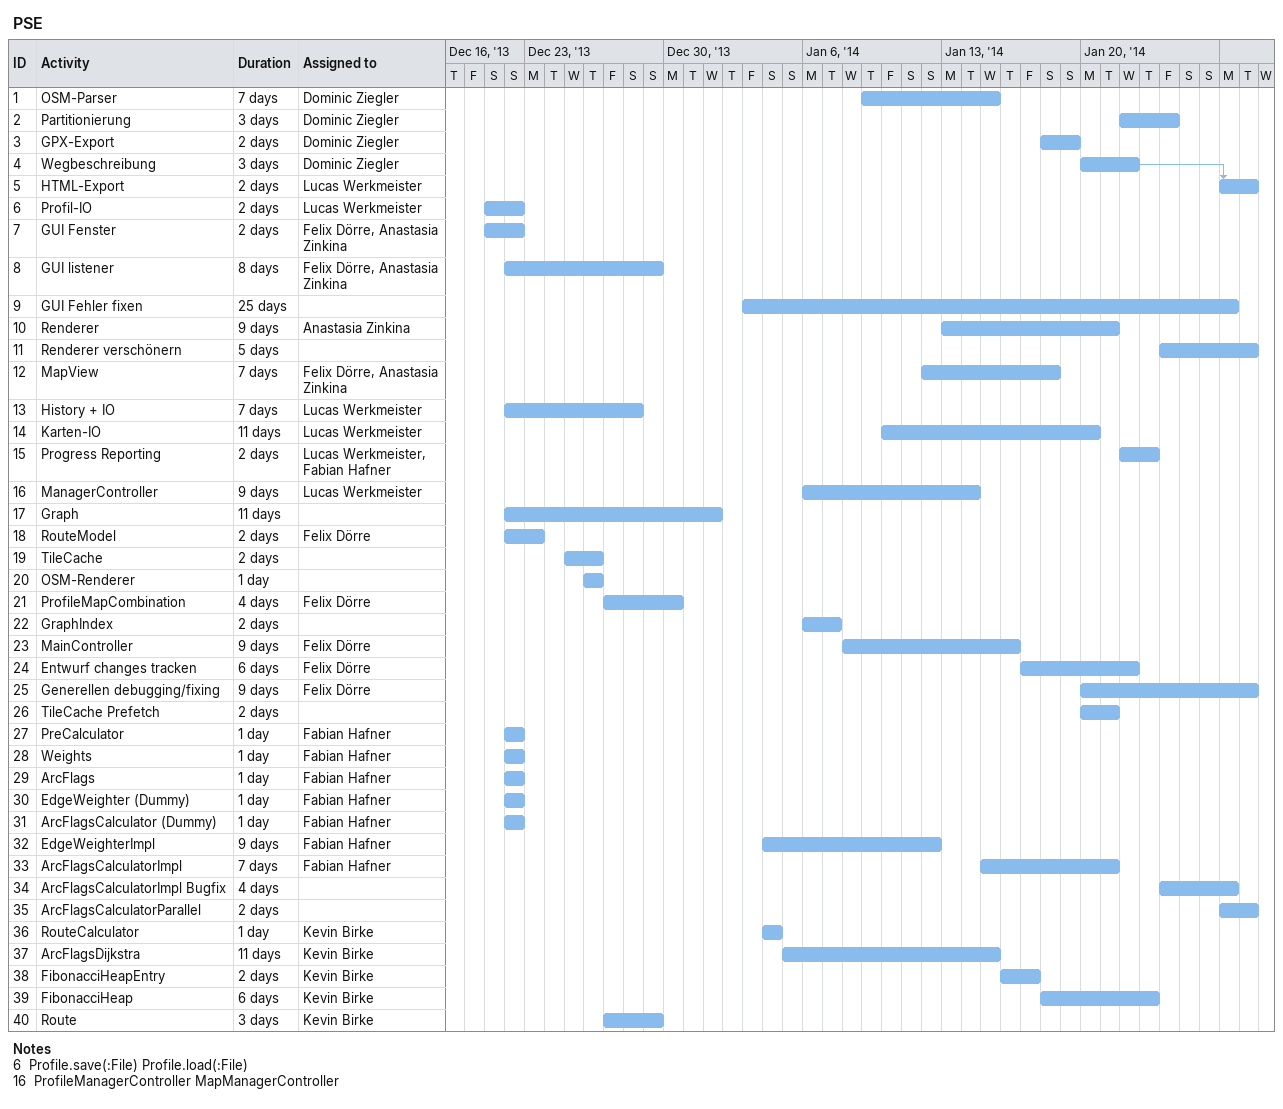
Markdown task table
PSE

| ID | Task | Duration | Start | Finish | Predecessors | Resources |
|---|---|---|---|---|---|---|
| 1 | OSM-Parser | 7d | 2014-01-09 | 2014-01-15 |  | Dominic Ziegler |
| 2 | Partitionierung | 3d | 2014-01-22 | 2014-01-24 |  | Dominic Ziegler |
| 3 | GPX-Export | 2d | 2014-01-18 | 2014-01-19 |  | Dominic Ziegler |
| 4 | Wegbeschreibung | 3d | 2014-01-20 | 2014-01-22 |  | Dominic Ziegler |
| 5 | HTML-Export | 2d | 2014-01-27 | 2014-01-28 | 4 | Lucas Werkmeister |
| 6 | Profil-IO | 2d | 2013-12-21 | 2013-12-22 |  | Lucas Werkmeister |
| 7 | GUI Fenster | 2d | 2013-12-21 | 2013-12-22 |  | Felix Dörre, Anastasia Zinkina |
| 8 | GUI listener | 8d | 2013-12-22 | 2013-12-29 |  | Felix Dörre, Anastasia Zinkina |
| 9 | GUI Fehler fixen | 25d | 2014-01-03 | 2014-01-27 |  |  |
| 10 | Renderer | 9d | 2014-01-13 | 2014-01-21 |  | Anastasia Zinkina |
| 11 | Renderer verschönern | 5d | 2014-01-24 | 2014-01-28 |  |  |
| 12 | MapView | 7d | 2014-01-12 | 2014-01-18 |  | Felix Dörre, Anastasia Zinkina |
| 13 | History + IO | 7d | 2013-12-22 | 2013-12-28 |  | Lucas Werkmeister |
| 14 | Karten-IO | 11d | 2014-01-10 | 2014-01-20 |  | Lucas Werkmeister |
| 15 | Progress Reporting | 2d | 2014-01-22 | 2014-01-23 |  | Lucas Werkmeister, Fabian Hafner |
| 16 | ManagerController | 9d | 2014-01-06 | 2014-01-14 |  | Lucas Werkmeister |
| 17 | Graph | 11d | 2013-12-22 | 2014-01-01 |  |  |
| 18 | RouteModel | 2d | 2013-12-22 | 2013-12-23 |  | Felix Dörre |
| 19 | TileCache | 2d | 2013-12-25 | 2013-12-26 |  |  |
| 20 | OSM-Renderer | 1d | 2013-12-26 | 2013-12-26 |  |  |
| 21 | ProfileMapCombination | 4d | 2013-12-27 | 2013-12-30 |  | Felix Dörre |
| 22 | GraphIndex | 2d | 2014-01-06 | 2014-01-07 |  |  |
| 23 | MainController | 9d | 2014-01-08 | 2014-01-16 |  | Felix Dörre |
| 24 | Entwurf changes tracken | 6d | 2014-01-17 | 2014-01-22 |  | Felix Dörre |
| 25 | Generellen debugging/fixing | 9d | 2014-01-20 | 2014-01-28 |  | Felix Dörre |
| 26 | TileCache Prefetch | 2d | 2014-01-20 | 2014-01-21 |  |  |
| 27 | PreCalculator | 1d | 2013-12-22 | 2013-12-22 |  | Fabian Hafner |
| 28 | Weights | 1d | 2013-12-22 | 2013-12-22 |  | Fabian Hafner |
| 29 | ArcFlags | 1d | 2013-12-22 | 2013-12-22 |  | Fabian Hafner |
| 30 | EdgeWeighter (Dummy) | 1d | 2013-12-22 | 2013-12-22 |  | Fabian Hafner |
| 31 | ArcFlagsCalculator (Dummy) | 1d | 2013-12-22 | 2013-12-22 |  | Fabian Hafner |
| 32 | EdgeWeighterImpl | 9d | 2014-01-04 | 2014-01-12 |  | Fabian Hafner |
| 33 | ArcFlagsCalculatorImpl | 7d | 2014-01-15 | 2014-01-21 |  | Fabian Hafner |
| 34 | ArcFlagsCalculatorImpl Bugfix | 4d | 2014-01-24 | 2014-01-27 |  |  |
| 35 | ArcFlagsCalculatorParallel | 2d | 2014-01-27 | 2014-01-28 |  |  |
| 36 | RouteCalculator | 1d | 2014-01-04 | 2014-01-04 |  | Kevin Birke |
| 37 | ArcFlagsDijkstra | 11d | 2014-01-05 | 2014-01-15 |  | Kevin Birke |
| 38 | FibonacciHeapEntry | 2d | 2014-01-16 | 2014-01-17 |  | Kevin Birke |
| 39 | FibonacciHeap | 6d | 2014-01-18 | 2014-01-23 |  | Kevin Birke |
| 40 | Route | 3d | 2013-12-27 | 2013-12-29 |  | Kevin Birke |

Notes
- 6: Profile.save(:File) Profile.load(:File)
- 16: ProfileManagerController MapManagerController
